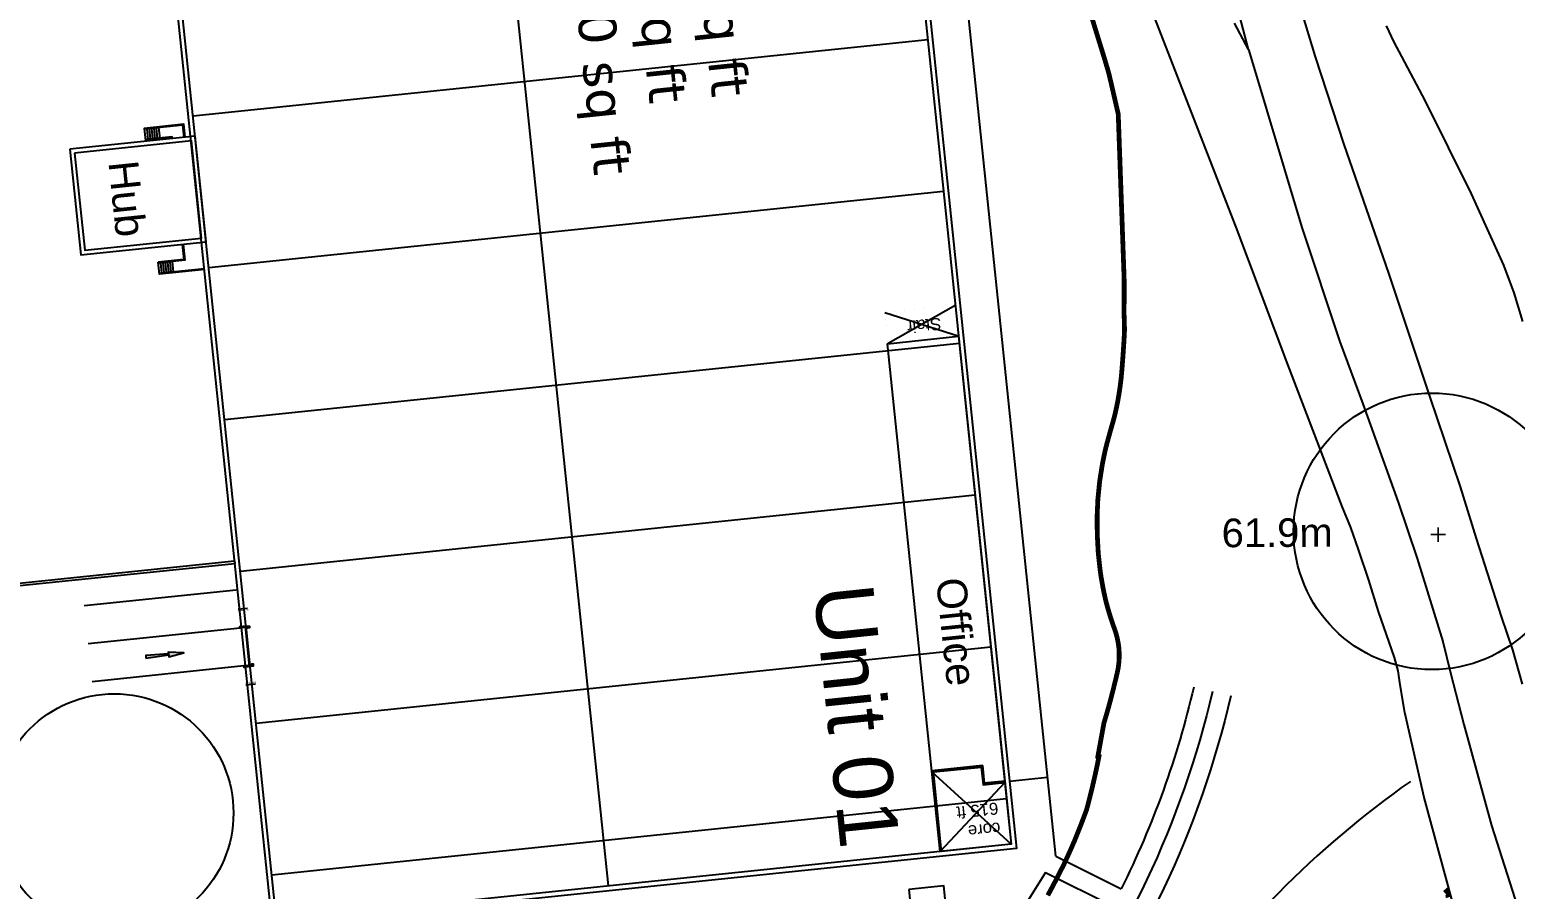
# Model space of a CAD drawing. Header units: millimetres. Extents: x 111502 to 977541, y 8702 to 1044108.
# Drawn here: x 489024.2 to 489180, y 241355.5 to 241445.6 of the extents above; entities that cross this region are included whole.
import ezdxf

# ---------------------------------------------------------------- set-up
doc = ezdxf.new("R2010")
doc.units = ezdxf.units.MM
doc.header["$LTSCALE"] = 0.25
doc.linetypes.add('DASHED2', pattern=[9.525, 6.35, -3.175])
for name, color, linetype in [('E HVSS As Laid HV', 10, 'Continuous'), ('Proposed Employment Area - 11-089-MP013-01a$0$A-Cldg-Panl-P', 7, 'Continuous'), ('Proposed Employment Area - 11-089-MP013-01a$0$A-Door-Extn-P', 7, 'Continuous'), ('Proposed Employment Area - 11-089-MP013-01a$0$DOCK', 7, 'Continuous'), ('Proposed Employment Area - 11-089-MP013-01a$0$LINE50', 7, 'Continuous'), ('Proposed Employment Area - 11-089-MP013-01a$0$STEEL', 7, 'Continuous'), ('X HVSS Site Background', 8, 'Continuous'), ('X HVSS Site Outline', 210, 'Continuous')]:
    doc.layers.add(name, color=color, linetype=linetype)
doc.styles.add('OS Master Map$1$Standard', font='txt')
doc.styles.add('Proposed Employment Area - 11-089-MP013-01a$0$1250T25R', font='arial.ttf', dxfattribs={"height": 3125})
doc.styles.add('Proposed Employment Area - 11-089-MP013-01a$0$1250T35R', font='verdana.ttf', dxfattribs={"height": 4375})
doc.styles.add('Proposed Employment Area - 11-089-MP013-01a$0$1250T50R', font='arial.ttf', dxfattribs={"height": 6250})
doc.styles.add('Proposed Employment Area - 11-089-MP013-01a$0$Standard', font='txt')

# ---------------------------------------------------------------- blocks, each defined once
blk = doc.blocks.new('Proposed Commercial Boundary - 09.02.22')
at = {"layer": 'X HVSS Site Outline', "const_width": 500}
for points in [[(489135653, 241446677), (489135948, 241445720), (489136243, 241444764), (489136538, 241443807), (489136829, 241442865), (489136831, 241442858), (489137114, 241441923), (489137369, 241441047), (489137582, 241440157), (489138371, 241436730), (489138986, 241419535), (489138989, 241419119), (489138989, 241419084), (489138991, 241418810), (489138992, 241418027), (489138992, 241417918), (489138990, 241417251), (489138986, 241416707), (489138984, 241416576), (489138983, 241416475), (489138981, 241416311), (489138976, 241415928), (489138988, 241415576), (489138989, 241415544), (489138998, 241415273), (489139005, 241415018), (489139013, 241414757), (489139014, 241414716), (489139026, 241414256), (489139027, 241414220), (489139027, 241414202), (489139027, 241414201), (489139030, 241414077), (489138996, 241413397), (489138990, 241413277), (489138956, 241412713), (489138951, 241412628), (489138901, 241411857), (489138901, 241411856), (489138900, 241411844), (489138844, 241411055), (489138783, 241410266), (489138757, 241409941), (489138743, 241409776), (489138728, 241409591), (489138722, 241409527), (489138720, 241409500), (489138664, 241408930), (489138647, 241408783), (489138551, 241408038), (489138438, 241407301), (489138365, 241406876), (489138357, 241406830), (489138346, 241406769), (489138343, 241406752), (489138313, 241406594), (489138164, 241405857), (489138018, 241405212), (489138009, 241405172), (489137817, 241404447), (489137799, 241404383), (489137700, 241404039), (489137696, 241404027), (489137679, 241403969), (489137662, 241403912), (489137602, 241403703), (489137581, 241403628), (489137134, 241402010), (489136971, 241401321), (489136718, 241400098), (489136422, 241398221), (489136233, 241396321), (489136162, 241394735), (489136157, 241394381), (489136165, 241393253), (489136176, 241392528), (489136278, 241390655), (489136485, 241388793), (489136584, 241388128), (489136805, 241386895), (489137051, 241385753), (489137147, 241385392), (489137259, 241384984), (489137366, 241384614), (489137538, 241384047), (489137600, 241383851), (489137606, 241383834), (489137736, 241383438), (489137873, 241383045), (489137904, 241382962), (489137952, 241382831), (489138087, 241382440), (489138240, 241381898), (489138355, 241381351), (489138415, 241380947), (489138427, 241380847), (489138460, 241380443), (489138466, 241380322), (489138468, 241379705), (489138465, 241379632), (489138434, 241379194), (489138384, 241378783), (489138369, 241378682), (489138257, 241378105), (489138254, 241378094), (489138230, 241377994), (489138218, 241377940), (489138109, 241377486), (489138088, 241377397), (489138036, 241377180), (489138015, 241377097), (489137915, 241376686), (489137903, 241376638), (489137815, 241376283), (489137812, 241376274), (489137765, 241376087), (489137742, 241375998), (489137625, 241375547), (489137593, 241375426), (489137591, 241375416), (489137562, 241375306), (489137508, 241375104), (489137377, 241374625), (489137185, 241373944), (489137180, 241373927), (489137106, 241373672), (489136988, 241373278), (489136870, 241372886), (489136824, 241372625), (489136780, 241372384), (489136235, 241369394), (489136352, 241369370), (489136216, 241368700), (489136094, 241368125), (489136091, 241368110), (489136068, 241368005), (489135938, 241367408), (489135915, 241367302), (489135755, 241366598), (489135590, 241365898), (489135417, 241365196), (489135238, 241364492), (489135049, 241363780), (489135048, 241363775), (489134889, 241363358), (489134626, 241362659), (489134363, 241361977), (489134092, 241361294), (489133860, 241360721), (489133824, 241360633), (489133816, 241360613), (489133758, 241360475), (489133468, 241359805), (489133072, 241358920), (489132677, 241358070), (489132251, 241357224), (489132122, 241356972), (489131830, 241356405), (489131411, 241355608), (489130983, 241354814)], [(489172600, 241355082), (489172783, 241355240), (489172978, 241354601)]]:
    blk.add_lwpolyline(points, dxfattribs=at)
blk = doc.blocks.new('Proposed Employment Area - 11-089-MP013-01a$0$guide')
for p, q in [((32, 0), (40, -2)), ((46, 0), (46, -1)), ((64, 0), (64, -3)), ((32, -2), (40, -4)), ((52, -4), (52, -8)), ((53, -4), (53, -7)), ((54, -4), (54, -6)), ((62, -1), (62, -7)), ((64, -3), (67, -3)), ((64, -5), (64, -8)), ((64, -5), (66, -5)), ((82, -19), (66, -5)), ((83, -18), (67, -3))]:
    blk.add_line(p, q)
for centre, radius, start, end in [((60, -4), 2.25, 270, 90), ((60, -4), 0.25, 270, 90), ((83, -18), 0.75, 230.0165, 50.0165)]:
    blk.add_arc(centre, radius, start, end)
at = {"layer": 'Proposed Employment Area - 11-089-MP013-01a$0$A-Cldg-Panl-P'}
blk.add_line((69, -2), (69, -2), dxfattribs=at)
at = {"layer": 'Proposed Employment Area - 11-089-MP013-01a$0$A-Door-Extn-P'}
blk.add_line((-68, -96), (105, -96), dxfattribs=at)
at = {"layer": 'Proposed Employment Area - 11-089-MP013-01a$0$LINE50'}
blk.add_line((22, -78), (22, -76), dxfattribs=at)
at = {"layer": 'Proposed Employment Area - 11-089-MP013-01a$0$STEEL'}
for p, q in [((0, 0), (32, 0)), ((0, -76), (0, 0)), ((46, 0), (64, 0)), ((-2, -40), (0, -40)), ((-2, -77), (-2, -40)), ((-2, -77), (0, -79)), ((0, -75), (2, -75)), ((0, -76), (2, -78)), ((0, -100), (0, -79)), ((0, -100), (2, -100)), ((2, -2), (32, -2)), ((2, -75), (2, -2)), ((2, -101), (2, -78)), ((2, -101), (9, -113)), ((4, -76), (22, -76)), ((4, -100), (4, -80)), ((4, -100), (11, -112)), ((6, -78), (22, -78)), ((20, -107), (18, -112)), ((22, -108), (19, -113)), ((20, -107), (22, -108)), ((40, -2), (60, -2)), ((40, -4), (60, -4)), ((46, -1), (62, -1)), ((52, -4), (53, -4)), ((52, -8), (64, -8)), ((53, -7), (62, -7)), ((54, -4), (60, -4)), ((54, -6), (60, -6))]:
    blk.add_line(p, q, dxfattribs=at)
for centre, radius, start, end in [((4, -78), 2, 90, 180), ((6, -80), 2, 90, 180), ((14, -110), 6, 210, 330), ((14, -110), 4, 210, 330)]:
    blk.add_arc(centre, radius, start, end, dxfattribs=at)
blk = doc.blocks.new('Proposed Employment Area - 11-089-MP013-01a$0$BOLLARD')
at = {"layer": 'Proposed Employment Area - 11-089-MP013-01a$0$DOCK'}
blk.add_lwpolyline([(-100, -100), (-100, 100), (100, 100), (100, -100)], close=True, dxfattribs=at)
for centre, radius in [((-75, 75), 10), ((0, 0), 75), ((75, 75), 10), ((-75, -75), 10), ((75, -75), 10)]:
    blk.add_circle(centre, radius, dxfattribs=at)
blk = doc.blocks.new('commercial background')
at = {"layer": 'X HVSS Site Background'}
blk.add_hatch(color=256, dxfattribs=at).paths.add_polyline_path([(523.73, 908.75), (526.11, 909.09), (526.12, 908.9), (527.69, 909.31), (526.07, 909.39), (526.09, 909.2), (523.7, 909.05)])
for p, q in [((619.13, 887.98), (603.1, 1042.24)), ((572.22, 884.87), (556.83, 1032.98)), ((524.31, 964.28), (524.42, 963.2)), ((524.56, 964.3), (524.67, 963.23)), ((524.81, 964.33), (524.92, 963.25)), ((525.06, 964.36), (525.17, 963.28)), ((523.81, 964.23), (523.93, 963.15)), ((524.06, 964.25), (524.17, 963.17)), ((525.88, 949.18), (525.77, 950.25)), ((526.13, 949.2), (526.02, 950.28)), ((526.38, 949.23), (526.27, 950.31)), ((526.63, 949.25), (526.51, 950.33)), ((525.38, 949.12), (525.27, 950.2)), ((525.63, 949.15), (525.52, 950.23)), ((608.65, 945.76), (601.54, 941.73)), ((601.2, 944.99), (608.99, 942.5)), ((533.18, 915.89), (517.26, 914.24)), ((533.59, 911.91), (517.67, 910.26)), ((533.73, 911.93), (533.59, 911.91)), ((533.93, 912.03), (533.72, 912)), ((534.13, 912.04), (533.74, 911.93)), ((534.14, 911.97), (533.74, 912)), ((534, 907.94), (518.09, 906.28)), ((534.15, 907.95), (534, 907.94)), ((534.36, 907.9), (534.15, 907.88)), ((534.55, 907.99), (534.16, 907.88)), ((534.56, 907.92), (534.16, 907.95)), ((614.47, 889.26), (606.14, 896.83)), ((614.47, 889.26), (606.14, 896.83)), ((613.8, 895.73), (607.01, 888.48)), ((613.8, 895.73), (607.01, 888.48)), ((614.29, 895.87), (618.26, 896.28)), ((619.13, 887.98), (625.98, 884.56)), ((618.06, 886.28), (609.62, 872.84)), ((618.06, 886.28), (625.09, 882.77))]:
    blk.add_line(p, q, dxfattribs=at)
for points in [[(599.53, 1037.91), (615.02, 888.81), (536.98, 880.7), (521.5, 1029.81)], [(606.13, 896.95), (607.01, 888.48), (537.43, 881.25), (522.04, 1029.36), (599.08, 1037.36), (613.78, 895.87), (611.63, 895.65), (611.44, 897.5)], [(515.76, 962.11), (516.91, 951.04), (530.04, 952.4), (528.89, 963.48)], [(516.25, 961.71), (517.31, 951.53), (529.54, 952.8), (528.49, 962.98)], [(608.94, 942.5), (614.47, 889.26), (607.01, 888.48), (601.48, 941.72)], [(510.12, 916.59), (533, 918.96), (533.03, 918.66), (510.15, 916.29)], [(534.13, 912.04), (534.14, 911.97), (533.74, 911.93), (533.74, 912)], [(534.2, 912.08), (534.63, 907.9), (534.59, 907.9), (534.15, 912.07)], [(523.73, 908.75), (526.11, 909.09), (526.12, 908.9), (527.69, 909.31), (526.07, 909.39), (526.09, 909.2), (523.7, 909.05)], [(534.56, 907.92), (534.55, 907.99), (534.16, 907.95), (534.16, 907.88)], [(614.47, 889.26), (607.01, 888.48), (606.13, 896.95), (611.44, 897.5), (611.63, 895.65), (613.78, 895.87)], [(614.47, 889.26), (607.01, 888.48), (606.13, 896.95), (611.44, 897.5), (611.63, 895.65), (613.78, 895.87)], [(614.47, 889.26), (607.16, 888.5), (606.3, 896.82), (611.3, 897.34), (611.5, 895.48), (613.8, 895.72)], [(614.47, 889.26), (607.16, 888.5), (606.3, 896.82), (611.3, 897.34), (611.5, 895.48), (613.8, 895.72)], [(603.71, 884.49), (604.35, 878.33), (608.03, 878.71), (607.39, 884.88)]]:
    blk.add_lwpolyline(points, close=True, dxfattribs=at)
for points in [[(605.71, 973.58), (528.67, 965.58)], [(527.84, 963.37), (527.7, 964.73), (523.55, 964.3), (523.68, 963.02)], [(527.79, 963.36), (527.65, 964.68), (523.55, 964.25)], [(527.74, 963.36), (527.61, 964.62), (523.56, 964.2)], [(526.48, 963.23), (526.47, 963.41), (523.67, 963.12)], [(526.43, 963.22), (526.42, 963.36), (523.67, 963.07)], [(526.38, 963.22), (526.38, 963.3), (523.68, 963.02)], [(607.36, 957.67), (530.32, 949.66)], [(527.54, 952.14), (527.7, 950.56), (525, 950.28)], [(527.59, 952.15), (527.76, 950.51), (525.01, 950.23)], [(527.64, 952.15), (527.81, 950.47), (525.01, 950.18)], [(529.89, 949.49), (525.14, 949), (525, 950.28)], [(529.88, 949.59), (525.13, 949.1)], [(529.88, 949.54), (525.13, 949.05)], [(609.02, 941.75), (531.98, 933.75)], [(610.67, 925.84), (533.63, 917.83)], [(533.38, 913.9), (534.38, 914.01)], [(534.14, 912.03), (534.14, 911.97), (533.59, 911.91), (533.57, 912.06), (533.58, 912.06), (533.58, 912.04)], [(612.32, 909.92), (535.28, 901.92)], [(534.56, 907.93), (534.56, 908), (534, 907.94), (534.02, 907.79), (534.02, 907.79), (534.02, 907.81)], [(534.21, 905.95), (535.21, 906.05)], [(613.97, 894.01), (536.93, 886)]]:
    blk.add_lwpolyline(points, dxfattribs=at)
at = {"layer": 'X HVSS Site Background', "const_width": 0.001}
blk.add_lwpolyline([(601.2, 944.99), (608.65, 945.76), (608.99, 942.5), (601.54, 941.73)], close=True, dxfattribs=at)
at = {"layer": 'X HVSS Site Background'}
for points in [[(533.94, 912.02), (533.93, 912.1), (533.94, 912.1, -0.414214), (533.94, 912.1), (533.95, 912.04, 0.414214), (533.96, 912.03), (534.11, 912.04, 0.414214), (534.12, 912.06), (534.11, 912.11, -0.414214), (534.11, 912.11), (534.13, 912.12), (534.13, 912.04)], [(534.36, 907.9), (534.37, 907.83), (534.38, 907.83, 0.414214), (534.38, 907.83), (534.38, 907.89, -0.414214), (534.39, 907.9), (534.54, 907.92, -0.414214), (534.55, 907.9), (534.56, 907.85, 0.414214), (534.56, 907.85), (534.57, 907.85), (534.56, 907.92)]]:
    blk.add_lwpolyline(points, format="xyb", close=True, dxfattribs=at)
at = {"layer": 'X HVSS Site Background', "flags": 128}
for points in [[(635.55, 905.26, -0.107483), (617.72, 867.62, -0.090427), (576.6, 830.53, -0.083032)], [(633.6, 905.71, -0.058758), (625.98, 884.56, -0.058758)], [(637.49, 904.81, -0.107483), (619.3, 866.4, -0.083032), (581.52, 831.29, -2.413911)]]:
    blk.add_lwpolyline(points, format="xyb", dxfattribs=at)
at = {"layer": 'X HVSS Site Background'}
for centre, radius in [((658.57, 922.05), 14.5), ((520.4, 892.52), 12.5)]:
    blk.add_circle(centre, radius, dxfattribs=at)
blk.add_arc((713.72, 813.96), 99.99, 125.0295, 145.8848, dxfattribs=at)
at = {"layer": 'X HVSS Site Background', "yscale": 0.001, "zscale": 0.001}
for name, p, xscale, rotation in [('Proposed Employment Area - 11-089-MP013-01a$0$guide', (534.13, 912.11), -0.001, 95.93026753265387), ('Proposed Employment Area - 11-089-MP013-01a$0$BOLLARD', (534.49, 912.01), 0.001, 275.9302675326539), ('Proposed Employment Area - 11-089-MP013-01a$0$guide', (534.57, 907.86), 0.001, 95.93026753265386), ('Proposed Employment Area - 11-089-MP013-01a$0$BOLLARD', (534.9, 908.03), -0.001, 275.9302675326539)]:
    blk.add_blockref(name, p, dxfattribs=dict(at, xscale=xscale, rotation=rotation))
at = {"layer": 'X HVSS Site Background'}
for s, width, gutter_width, insert, char_height, attachment_point, rotation, style in [('\\pxt14;Warehouse: 0 sq ft\\P\\pql,tz;Office:^I7,000 sq ft^I\\PHub:^I^I3,000 sq ft\\PTotal GIA:^I133,500 sq ft\\P\\P ', 154.5296, 31.25, (587.25, 1028.87), 3.9375, 1, 275.9303, 'Proposed Employment Area - 11-089-MP013-01a$0$1250T35R'), ('Hub', 17.9632, 15.62, (519.74, 960.75), 3.125, 7, 275.9319, 'Proposed Employment Area - 11-089-MP013-01a$0$1250T25R'), ('Stair', 12.8364, 12.5, (607.06, 944.48), 1.26, 7, 186.089, 'Proposed Employment Area - 11-089-MP013-01a$0$1250T50R'), ('Unit 01\\P\\pxql; ', 125.0785, 31.25, (599.94, 916.78), 6.25, 1, 275.9303, 'Proposed Employment Area - 11-089-MP013-01a$0$1250T50R'), ('Office', 17.9632, 15.62, (609.68, 917.35), 3.125, 1, 275.9303, 'Proposed Employment Area - 11-089-MP013-01a$0$1250T25R'), ('Office', 17.9632, 15.62, (609.68, 917.35), 3.125, 1, 275.9303, 'Proposed Employment Area - 11-089-MP013-01a$0$1250T25R'), ('core\\P615 ft', 12.8364, 12.5, (613.04, 893.66), 1.26, 7, 186.089, 'Proposed Employment Area - 11-089-MP013-01a$0$1250T50R'), ('core\\P615 ft', 12.8364, 12.5, (613.04, 893.66), 1.26, 7, 186.089, 'Proposed Employment Area - 11-089-MP013-01a$0$1250T50R')]:
    blk.add_mtext_dynamic_manual_height_columns(s, width=width, gutter_width=gutter_width, heights=[0], dxfattribs=dict(at, insert=insert, char_height=char_height, attachment_point=attachment_point, rotation=rotation, style=style))
at = {"layer": 'X HVSS Site Background', "char_height": 0.125, "width": 1.5, "rotation": 5.9303, "style": 'Proposed Employment Area - 11-089-MP013-01a$0$Standard'}
for insert, attachment_point in [((533.9, 913.83), 2), ((534.7, 906.13), 8)]:
    blk.add_mtext('{\\fArial|b0|i0|c0|p34;8M Setout Line}', dxfattribs=dict(at, insert=insert, attachment_point=attachment_point))
at = {"layer": 'X HVSS Site Background', "style": 'Proposed Employment Area - 11-089-MP013-01a$0$Standard'}
for p, rotation in [((485.88, 899.5), 95.9302), ((729.37, 850.69), 240.5366), ((319.53, 839.47), 95.9302), ((520.9, 756.6), 330.4683), ((1582.14, 507.49), 240.4683), ((1846.75, 293.1), 209.3143), ((1096.5, 265.37), 60.4683)]:
    blk.add_attdef('NOOFPARKINGSPACES', p, '', height=0.3, rotation=rotation, dxfattribs=at)
blk = doc.blocks.new('OS Master Map$1$OSS15')
at = {"color": 8, "true_color": 0x707070, "const_width": 0.174, "flags": 128}
for points in [[(-0.775, 0), (0.775, 0)], [(0, -0.775), (0, 0.775)]]:
    blk.add_lwpolyline(points, dxfattribs=at)
blk = doc.blocks.new('OS MAP 060722')
at = {"layer": 'X HVSS Site Background', "flags": 128}
for points in [[(367.12, 2212.09), (362.19, 2230.26), (362.19, 2230.26), (359.86, 2238.76), (359.86, 2238.76), (357.86, 2247.66), (357.86, 2247.66), (357.36, 2250.56), (357.36, 2250.56), (357.16, 2252.06), (357.16, 2252.06), (356.76, 2253.46), (356.76, 2253.46), (355.07, 2258.26), (355.07, 2258.26), (354.07, 2261.56), (354.07, 2261.56), (352.97, 2264.76), (352.97, 2264.76), (352.17, 2267.06), (352.17, 2267.06), (351.27, 2269.26), (351.27, 2269.26), (345.57, 2284.16), (345.57, 2284.16), (340.17, 2298.56), (340.17, 2298.56), (328.82, 2327.72)], [(341.92, 2338.03), (348.44, 2316.43), (348.44, 2316.43), (351.44, 2307.23), (351.44, 2307.23), (356.14, 2293.73), (356.14, 2293.73), (360.44, 2280.83), (360.44, 2280.83), (363.64, 2271.33), (363.64, 2271.33), (365.34, 2265.93), (365.34, 2265.93), (367.94, 2257.73), (367.94, 2257.73), (369.14, 2254.23), (369.14, 2254.23), (370.14, 2250.63)], [(341.45, 2317.2), (339.98, 2319.94)], [(341.45, 2317.2), (321.57, 2393.05)], [(370.22, 2288.66), (369.32, 2291.66), (369.32, 2291.66), (368.22, 2294.56), (368.22, 2294.56), (366.52, 2298.36), (366.52, 2298.36), (364.82, 2302.06), (364.82, 2302.06), (360.02, 2311.76), (360.02, 2311.76), (357.52, 2316.46), (357.52, 2316.46), (356.72, 2317.96), (356.72, 2317.96), (355.92, 2319.66)], [(341.45, 2317.2), (341.48, 2317.07), (341.48, 2317.07), (347.04, 2298.53), (347.04, 2298.53), (351.04, 2286.53), (351.04, 2286.53), (353.44, 2280.03), (353.44, 2280.03), (357.14, 2269.73), (357.14, 2269.73), (359.14, 2263.83), (359.14, 2263.83), (361.84, 2255.13), (361.84, 2255.13), (362.64, 2251.83), (362.64, 2251.83), (364.04, 2246.43), (364.04, 2246.43), (366.94, 2235.83), (366.94, 2235.83), (369.95, 2226.44)]]:
    blk.add_lwpolyline(points, dxfattribs=at)
at = {"layer": 'X HVSS Site Background'}
blk.add_blockref('OS Master Map$1$OSS15', (361.34, 2266.33), dxfattribs=at)
at = {"layer": 'X HVSS Site Background', "insert": (350.27, 2268.06), "char_height": 3, "attachment_point": 3, "rotation": 0.3, "style": 'OS Master Map$1$Standard'}
blk.add_mtext('{\\farial|b0|i0|c0|p34;61.9m}', dxfattribs=at)

msp = doc.modelspace()

# ---------------------------------------------------------------- linework, layer by layer
at = {"lineweight": 0}
msp.add_circle((488727.82, 239008.33), 11388.42, dxfattribs=at)

# ---------------------------------------------------------------- block references
at = {"layer": 'E HVSS As Laid HV', "linetype": 'DASHED2', "lineweight": 0}
msp.add_blockref('OS MAP 060722', (488810.58, 239126.31), dxfattribs=at)
at = {"layer": 'X HVSS Site Background', "lineweight": 0}
msp.add_blockref('commercial background', (488512.69, 240470.93), dxfattribs=at)
at = {"layer": 'X HVSS Site Outline', "lineweight": 0, "xscale": 0.001, "yscale": 0.001, "zscale": 0.001}
msp.add_blockref('Proposed Commercial Boundary - 09.02.22', (0, 0), dxfattribs=at)

doc.saveas('drawing.dxf')
